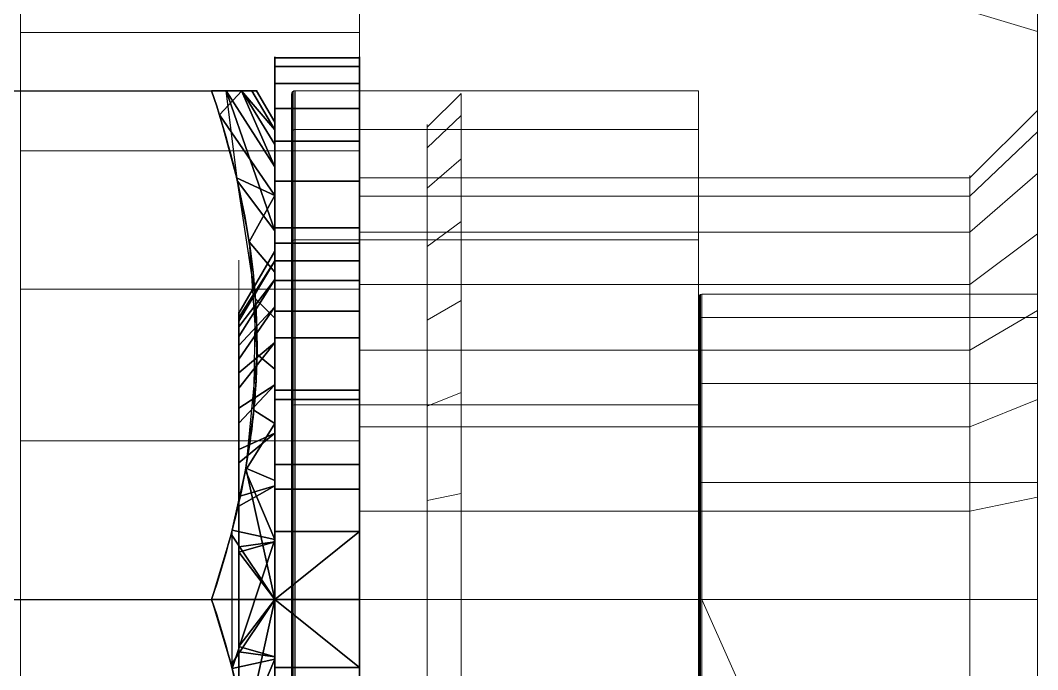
# Model space of a CAD drawing. Header units: millimetres. Extents: x -228 to 252, y -232 to 100.
# Drawn here: x -130 to -100, y -2.07 to 17.07 of the extents above; entities that cross this region are included whole.
import ezdxf
from ezdxf.lldxf.tags import DXFTag

# ---------------------------------------------------------------- set-up
doc = ezdxf.new("R2010")
doc.units = ezdxf.units.MM
doc.layers.add('1', color=7, linetype='Continuous', true_color=0xffffff)
tags = doc.linetypes.add('DASHED', pattern=[25.72, 12.86, -12.86]).pattern_tags.tags
tags[6:7] = [DXFTag(74, 4), DXFTag(75, 0), DXFTag(340, '0'), DXFTag(46, 0.0), DXFTag(50, 0.0), DXFTag(44, 0.0), DXFTag(45, 0.0)]
tags[4:5] = [DXFTag(74, 4), DXFTag(75, 0), DXFTag(340, '0'), DXFTag(46, 0.0), DXFTag(50, 0.0), DXFTag(44, 0.0), DXFTag(45, 0.0)]

# ---------------------------------------------------------------- blocks, each defined once
blk = doc.blocks.new('UG_SURFACE_006')
at = {"layer": '1', "color": 252, "linetype": 'Continuous', "lineweight": 18}
for points in [[(75.750001, 29.999999, 34.75), (24.250001, 29.999999, 34.75), (50.000001, 29.999999, 42.5), (59.151575, 29.999999, 44.445228)], [(24.250001, 29.999999, 34.75), (40.848427, 29.999999, 44.445228), (50.000001, 29.999999, 42.5)], [(24.250001, 29.999999, 107.450001), (75.750001, 29.999999, 107.450001), (54.678012, 29.999999, 87.00832), (45.321986, 29.999999, 87.00832)], [(40.848427, 29.999999, 184.445232), (50.000001, 29.999999, 182.500005), (24.250001, 29.999999, 162.550002)], [(24.250001, 29.999999, 235.249996), (75.750001, 29.999999, 235.249996), (54.678012, 29.999999, 227.008328), (45.321986, 29.999999, 227.008328)], [(50.000001, 29.999999, 182.500005), (59.151575, 29.999999, 184.445232), (75.750001, 29.999999, 162.550002), (24.250001, 29.999999, 162.550002)], [(24.250001, 29.999999, 162.550002), (69.352098, 29.999999, 140.085399), (67.771971, 29.999999, 137.348533)], [(24.250001, 29.999999, 107.450001), (68.418205, 29.999999, 131.200001), (70.532829, 29.999999, 128.851473)], [(67.771971, 29.999999, 137.348533), (67.441635, 29.999999, 134.20558), (24.250001, 29.999999, 107.450001), (24.250001, 29.999999, 162.550002)], [(70.532829, 29.999999, 128.851473), (73.419869, 29.999999, 127.566084), (75.750001, 29.999999, 107.450001), (24.250001, 29.999999, 107.450001)], [(24.250001, 29.999999, 162.550002), (75.750001, 29.999999, 162.550002), (71.908802, 29.999999, 141.942948), (69.352098, 29.999999, 140.085399)], [(67.441635, 29.999999, 134.20558), (68.418205, 29.999999, 131.200001), (24.250001, 29.999999, 107.450001)], [(75.750001, 29.999999, 270.000011), (75.750001, 29.999999, 235.249996), (24.250001, 29.999999, 235.249996), (24.250001, 29.999999, 270.000011)], [(75.750001, 29.999999, 34.75), (75.750001, 29.999999, 6.5), (24.250001, 29.999999, 6.5), (24.250001, 29.999999, 34.75)], [(75.750001, 29.999999, 6.5), (75.750001, 29.999999), (24.250001, 29.999999), (24.250001, 29.999999, 6.5)], [(75.750001, 29.999999, 270.000011), (24.250001, 29.999999, 270.000011), (27.75, 0, 270.000011), (66.749997, 0, 270.000011)], [(24.250001, 29.999999), (75.750001, 29.999999), (66.749997, 0), (27.75, 0)], [(50.000001, 20, 42.5), (50.000001, 29.999999, 42.5), (40.848427, 29.999999, 44.445228), (40.848427, 20, 44.445228)], [(50.000001, 20, 182.500005), (50.000001, 29.999999, 182.500005), (40.848427, 29.999999, 184.445232), (40.848427, 20, 184.445232)], [(45.321986, 20, 87.00832), (45.321986, 29.999999, 87.00832), (54.678012, 29.999999, 87.00832), (54.678012, 20, 87.00832)], [(45.321986, 20, 227.008328), (45.321986, 29.999999, 227.008328), (54.678012, 29.999999, 227.008328), (54.678012, 20, 227.008328)], [(59.151575, 20, 44.445228), (59.151575, 29.999999, 44.445228), (50.000001, 29.999999, 42.5), (50.000001, 20, 42.5)], [(59.151575, 20, 184.445232), (59.151575, 29.999999, 184.445232), (50.000001, 29.999999, 182.500005), (50.000001, 20, 182.500005)], [(63.225165, 29.999999, 223.202884), (54.678012, 29.999999, 227.008328), (75.750001, 29.999999, 235.249996)], [(63.225165, 29.999999, 83.202884), (54.678012, 29.999999, 87.00832), (75.750001, 29.999999, 107.450001)], [(54.678012, 20, 87.00832), (54.678012, 29.999999, 87.00832), (63.225165, 29.999999, 83.202884), (63.225165, 20, 83.202884)], [(54.678012, 20, 227.008328), (54.678012, 29.999999, 227.008328), (63.225165, 29.999999, 223.202884), (63.225165, 20, 223.202884)], [(75.750001, 29.999999, 34.75), (59.151575, 29.999999, 44.445228), (66.720761, 29.999999, 49.944561)], [(75.750001, 29.999999, 162.550002), (59.151575, 29.999999, 184.445232), (66.720761, 29.999999, 189.944565)], [(66.720761, 20, 49.944561), (66.720761, 29.999999, 49.944561), (59.151575, 29.999999, 44.445228), (59.151575, 20, 44.445228)], [(66.720761, 20, 189.944565), (66.720761, 29.999999, 189.944565), (59.151575, 29.999999, 184.445232), (59.151575, 20, 184.445232)], [(75.750001, 29.999999, 107.450001), (69.485575, 29.999999, 76.250002), (63.225165, 29.999999, 83.202884)], [(69.485575, 29.999999, 216.250002), (63.225165, 29.999999, 223.202884), (75.750001, 29.999999, 235.249996)], [(63.225165, 20, 83.202884), (63.225165, 29.999999, 83.202884), (69.485575, 29.999999, 76.250002), (69.485575, 20, 76.250002)], [(63.225165, 20, 223.202884), (63.225165, 29.999999, 223.202884), (69.485575, 29.999999, 216.250002), (69.485575, 20, 216.250002)], [(66.720761, 29.999999, 49.944561), (71.398772, 29.999999, 58.047116), (75.750001, 29.999999, 34.75)], [(66.720761, 29.999999, 189.944565), (71.398772, 29.999999, 198.047116), (75.750001, 29.999999, 162.550002)], [(71.398772, 20, 58.047116), (71.398772, 29.999999, 58.047116), (66.720761, 29.999999, 49.944561), (66.720761, 20, 49.944561)], [(71.398772, 20, 198.047116), (71.398772, 29.999999, 198.047116), (66.720761, 29.999999, 189.944565), (66.720761, 20, 189.944565)], [(75.750001, 29.999999, 270.000011), (66.749997, 0, 270.000011), (74.500002, 0, 270.000011)], [(75.750001, 29.999999), (74.500002, 0), (66.749997, 0)], [(50.000001, 21.992387, 149.93827), (0, 21.992387, 149.93827), (0, 22, 149.900004), (50.000001, 22, 149.900004)], [(50.000001, 22, 149.900004), (0, 22, 149.900004), (0, 22, 120.099999), (50.000001, 22, 120.099999)], [(50.000001, 22, 120.099999), (0, 22, 120.099999), (0, 21.992387, 120.061733), (50.000001, 21.992387, 120.061733)], [(50.000001, 21.97071, 149.97071), (0, 21.97071, 149.97071), (0, 21.992387, 149.93827), (50.000001, 21.992387, 149.93827)], [(50.000001, 21.992387, 120.061733), (0, 21.992387, 120.061733), (0, 21.97071, 120.029293), (50.000001, 21.97071, 120.029293)], [(50.000001, 21.938268, 149.992391), (0, 21.938268, 149.992391), (0, 21.97071, 149.97071), (50.000001, 21.97071, 149.97071)], [(50.000001, 21.97071, 120.029293), (0, 21.97071, 120.029293), (0, 21.938268, 120.007612), (50.000001, 21.938268, 120.007612)], [(50.000001, 21.9, 150.000006), (0, 21.9, 150.000006), (0, 21.938268, 149.992391), (50.000001, 21.938268, 149.992391)], [(50.000001, 21.938268, 120.007612), (0, 21.938268, 120.007612), (0, 21.9, 119.999997), (50.000001, 21.9, 119.999997)], [(0, 21.9, 150.000006), (50.000001, 21.9, 150.000006), (50.000001, 10, 150.000006), (0, 10, 150.000006)], [(0, 10, 119.999997), (50.000001, 10, 119.999997), (50.000001, 21.9, 119.999997), (0, 21.9, 119.999997)], [(55.701982, 22, 148.765802), (50.000001, 22, 120.099999), (55.701982, 22, 121.234193)], [(55.701982, 22, 148.765802), (50.000001, 22, 149.900004), (50.000001, 22, 120.099999)], [(50.000001, 22, 149.900004), (55.701982, 22, 148.765802), (55.716626, 21.992387, 148.801163), (50.000001, 21.992387, 149.93827)], [(55.701982, 22, 121.234193), (50.000001, 22, 120.099999), (50.000001, 21.992387, 120.061733), (55.716626, 21.992387, 121.19884)], [(50.000001, 21.992387, 149.93827), (55.716626, 21.992387, 148.801163), (55.729043, 21.97071, 148.831129), (50.000001, 21.97071, 149.97071)], [(55.716626, 21.992387, 121.19884), (50.000001, 21.992387, 120.061733), (50.000001, 21.97071, 120.029293), (55.729043, 21.97071, 121.168867)], [(50.000001, 21.97071, 149.97071), (55.729043, 21.97071, 148.831129), (55.737339, 21.938268, 148.851156), (50.000001, 21.938268, 149.992391)], [(55.729043, 21.97071, 121.168867), (50.000001, 21.97071, 120.029293), (50.000001, 21.938268, 120.007612), (55.737339, 21.938268, 121.14884)], [(50.000001, 21.938268, 149.992391), (55.737339, 21.938268, 148.851156), (55.740252, 21.9, 148.85819), (50.000001, 21.9, 150.000006)], [(55.737339, 21.938268, 121.14884), (50.000001, 21.938268, 120.007612), (50.000001, 21.9, 119.999997), (55.740252, 21.9, 121.141806)], [(55.740252, 10, 121.141806), (55.740252, 21.9, 121.141806), (50.000001, 21.9, 119.999997), (50.000001, 10, 119.999997)], [(50.000001, 10, 150.000006), (50.000001, 21.9, 150.000006), (55.740252, 21.9, 148.85819), (55.740252, 10, 148.85819)], [(55.701982, 22, 148.765802), (63.765801, 22, 129.298016), (64.900003, 22, 135.000005), (63.765801, 22, 140.701979)], [(55.701982, 22, 121.234193), (60.535893, 22, 124.46411), (63.765801, 22, 129.298016), (55.701982, 22, 148.765802)], [(63.765801, 22, 140.701979), (60.535893, 22, 145.535886), (55.701982, 22, 148.765802)], [(55.701982, 22, 148.765802), (60.535893, 22, 145.535886), (60.56295, 21.992387, 145.562947), (55.716626, 21.992387, 148.801163)], [(60.535893, 22, 124.46411), (55.701982, 22, 121.234193), (55.716626, 21.992387, 121.19884), (60.56295, 21.992387, 124.437049)], [(55.716626, 21.992387, 148.801163), (60.56295, 21.992387, 145.562947), (60.58589, 21.97071, 145.585895), (55.729043, 21.97071, 148.831129)], [(60.56295, 21.992387, 124.437049), (55.716626, 21.992387, 121.19884), (55.729043, 21.97071, 121.168867), (60.58589, 21.97071, 124.414109)], [(55.729043, 21.97071, 148.831129), (60.58589, 21.97071, 145.585895), (60.60122, 21.938268, 145.601213), (55.737339, 21.938268, 148.851156)], [(60.58589, 21.97071, 124.414109), (55.729043, 21.97071, 121.168867), (55.737339, 21.938268, 121.14884), (60.60122, 21.938268, 124.398783)], [(55.737339, 21.938268, 148.851156), (60.60122, 21.938268, 145.601213), (60.606603, 21.9, 145.606607), (55.740252, 21.9, 148.85819)], [(60.60122, 21.938268, 124.398783), (55.737339, 21.938268, 121.14884), (55.740252, 21.9, 121.141806), (60.606603, 21.9, 124.393396)], [(60.606603, 10, 124.393396), (60.606603, 21.9, 124.393396), (55.740252, 21.9, 121.141806), (55.740252, 10, 121.141806)], [(55.740252, 10, 148.85819), (55.740252, 21.9, 148.85819), (60.606603, 21.9, 145.606607), (60.606603, 10, 145.606607)], [(60.535893, 22, 145.535886), (63.765801, 22, 140.701979), (63.801162, 21.992387, 140.716627), (60.56295, 21.992387, 145.562947)], [(63.765801, 22, 129.298016), (60.535893, 22, 124.46411), (60.56295, 21.992387, 124.437049), (63.801162, 21.992387, 129.283369)], [(60.56295, 21.992387, 145.562947), (63.801162, 21.992387, 140.716627), (63.831136, 21.97071, 140.72904), (60.58589, 21.97071, 145.585895)], [(63.801162, 21.992387, 129.283369), (60.56295, 21.992387, 124.437049), (60.58589, 21.97071, 124.414109), (63.831136, 21.97071, 129.270956)], [(60.58589, 21.97071, 145.585895), (63.831136, 21.97071, 140.72904), (63.851163, 21.938268, 140.73734), (60.60122, 21.938268, 145.601213)], [(63.831136, 21.97071, 129.270956), (60.58589, 21.97071, 124.414109), (60.60122, 21.938268, 124.398783), (63.851163, 21.938268, 129.262656)], [(60.60122, 21.938268, 145.601213), (63.851163, 21.938268, 140.73734), (63.858196, 21.9, 140.740246), (60.606603, 21.9, 145.606607)], [(63.851163, 21.938268, 129.262656), (60.60122, 21.938268, 124.398783), (60.606603, 21.9, 124.393396), (63.858196, 21.9, 129.25975)], [(63.858196, 10, 129.25975), (63.858196, 21.9, 129.25975), (60.606603, 21.9, 124.393396), (60.606603, 10, 124.393396)], [(60.606603, 10, 145.606607), (60.606603, 21.9, 145.606607), (63.858196, 21.9, 140.740246), (63.858196, 10, 140.740246)], [(63.765801, 22, 140.701979), (64.900003, 22, 135.000005), (64.93827, 21.992387, 135.000005), (63.801162, 21.992387, 140.716627)], [(64.900003, 22, 135.000005), (63.765801, 22, 129.298016), (63.801162, 21.992387, 129.283369), (64.93827, 21.992387, 135.000005)], [(63.801162, 21.992387, 140.716627), (64.93827, 21.992387, 135.000005), (64.970709, 21.97071, 135.000005), (63.831136, 21.97071, 140.72904)], [(64.93827, 21.992387, 135.000005), (63.801162, 21.992387, 129.283369), (63.831136, 21.97071, 129.270956), (64.970709, 21.97071, 135.000005)], [(63.831136, 21.97071, 140.72904), (64.970709, 21.97071, 135.000005), (64.992391, 21.938268, 135.000005), (63.851163, 21.938268, 140.73734)], [(64.970709, 21.97071, 135.000005), (63.831136, 21.97071, 129.270956), (63.851163, 21.938268, 129.262656), (64.992391, 21.938268, 135.000005)], [(63.851163, 21.938268, 140.73734), (64.992391, 21.938268, 135.000005), (64.999998, 21.9, 135.000005), (63.858196, 21.9, 140.740246)], [(64.992391, 21.938268, 135.000005), (63.851163, 21.938268, 129.262656), (63.858196, 21.9, 129.25975), (64.999998, 21.9, 135.000005)], [(64.999998, 10, 135.000005), (64.999998, 21.9, 135.000005), (63.858196, 21.9, 129.25975), (63.858196, 10, 129.25975)], [(63.858196, 10, 140.740246), (63.858196, 21.9, 140.740246), (64.999998, 21.9, 135.000005), (64.999998, 10, 135.000005)], [(50.000001, 20, 42.5), (40.848427, 20, 44.445228), (44.915792, 20, 53.580683), (50.000001, 20, 52.499998)], [(44.915792, 20, 193.580687), (50.000001, 20, 192.499995), (50.000001, 20, 182.500005), (40.848427, 20, 184.445232)], [(50.000001, 2, 52.499998), (50.000001, 20, 52.499998), (44.915792, 20, 53.580683), (44.915792, 2, 53.580683)], [(50.000001, 2, 192.499995), (50.000001, 20, 192.499995), (44.915792, 20, 193.580687), (44.915792, 2, 193.580687)], [(45.321986, 20, 87.00832), (54.678012, 20, 87.00832), (52.598897, 20, 77.226847), (47.401104, 20, 77.226847)], [(45.321986, 20, 227.008328), (54.678012, 20, 227.008328), (52.598897, 20, 217.226848), (47.401104, 20, 217.226848)], [(47.401104, 2, 77.226847), (47.401104, 20, 77.226847), (52.598897, 20, 77.226847), (52.598897, 2, 77.226847)], [(47.401104, 2, 217.226848), (47.401104, 20, 217.226848), (52.598897, 20, 217.226848), (52.598897, 2, 217.226848)], [(50.000001, 20, 52.499998), (55.08421, 20, 53.580683), (59.151575, 20, 44.445228), (50.000001, 20, 42.5)], [(55.08421, 2, 53.580683), (55.08421, 20, 53.580683), (50.000001, 20, 52.499998), (50.000001, 2, 52.499998)], [(59.151575, 20, 184.445232), (50.000001, 20, 182.500005), (50.000001, 20, 192.499995), (55.08421, 20, 193.580687)], [(55.08421, 2, 193.580687), (55.08421, 20, 193.580687), (50.000001, 20, 192.499995), (50.000001, 2, 192.499995)], [(57.347316, 20, 75.112715), (52.598897, 20, 77.226847), (54.678012, 20, 87.00832), (63.225165, 20, 83.202884)], [(52.598897, 2, 77.226847), (52.598897, 20, 77.226847), (57.347316, 20, 75.112715), (57.347316, 2, 75.112715)], [(57.347316, 20, 215.112716), (52.598897, 20, 217.226848), (54.678012, 20, 227.008328), (63.225165, 20, 223.202884)], [(52.598897, 2, 217.226848), (52.598897, 20, 217.226848), (57.347316, 20, 215.112716), (57.347316, 2, 215.112716)], [(66.720761, 20, 49.944561), (59.151575, 20, 44.445228), (55.08421, 20, 53.580683), (59.28931, 20, 56.635868)], [(59.28931, 2, 56.635868), (59.28931, 20, 56.635868), (55.08421, 20, 53.580683), (55.08421, 2, 53.580683)], [(66.720761, 20, 189.944565), (59.151575, 20, 184.445232), (55.08421, 20, 193.580687), (59.28931, 20, 196.635872)], [(59.28931, 2, 196.635872), (59.28931, 20, 196.635872), (55.08421, 20, 193.580687), (55.08421, 2, 193.580687)], [(63.225165, 20, 83.202884), (69.485575, 20, 76.250002), (60.825318, 20, 71.249999), (57.347316, 20, 75.112715)], [(57.347316, 2, 75.112715), (57.347316, 20, 75.112715), (60.825318, 20, 71.249999), (60.825318, 2, 71.249999)], [(63.225165, 20, 223.202884), (69.485575, 20, 216.250002), (60.825318, 20, 211.250007), (57.347316, 20, 215.112716)], [(57.347316, 2, 215.112716), (57.347316, 20, 215.112716), (60.825318, 20, 211.250007), (60.825318, 2, 211.250007)], [(59.28931, 20, 56.635868), (61.888207, 20, 61.137289), (71.398772, 20, 58.047116), (66.720761, 20, 49.944561)], [(61.888207, 2, 61.137289), (61.888207, 20, 61.137289), (59.28931, 20, 56.635868), (59.28931, 2, 56.635868)], [(71.398772, 20, 198.047116), (66.720761, 20, 189.944565), (59.28931, 20, 196.635872), (61.888207, 20, 201.137289)], [(61.888207, 2, 201.137289), (61.888207, 20, 201.137289), (59.28931, 20, 196.635872), (59.28931, 2, 196.635872)], [(62.431525, 20, 66.306606), (60.825318, 20, 71.249999), (69.485575, 20, 76.250002), (72.376743, 20, 67.351893)], [(60.825318, 2, 71.249999), (60.825318, 20, 71.249999), (62.431525, 20, 66.306606), (62.431525, 2, 66.306606)], [(62.431525, 20, 206.306607), (60.825318, 20, 211.250007), (69.485575, 20, 216.250002), (72.376743, 20, 207.351893)], [(60.825318, 2, 211.250007), (60.825318, 20, 211.250007), (62.431525, 20, 206.306607), (62.431525, 2, 206.306607)], [(72.376743, 20, 67.351893), (71.398772, 20, 58.047116), (61.888207, 20, 61.137289), (62.431525, 20, 66.306606)], [(62.431525, 2, 66.306606), (62.431525, 20, 66.306606), (61.888207, 20, 61.137289), (61.888207, 2, 61.137289)], [(72.376743, 20, 207.351893), (71.398772, 20, 198.047116), (61.888207, 20, 201.137289), (62.431525, 20, 206.306607)], [(62.431525, 2, 206.306607), (62.431525, 20, 206.306607), (61.888207, 20, 201.137289), (61.888207, 2, 201.137289)], [(50.000001, 9.992388, 143.938273), (0, 9.992388, 143.938273), (0, 10, 143.900007), (50.000001, 10, 143.900007)], [(50.000001, 10, 126.100004), (0, 10, 126.100004), (0, 9.992388, 126.061738), (50.000001, 9.992388, 126.061738)], [(50.000001, 10, 119.999997), (0, 10, 119.999997), (0, 10, 126.100004), (50.000001, 10, 126.100004)], [(50.000001, 10, 143.900007), (0, 10, 143.900007), (0, 10, 150.000006), (50.000001, 10, 150.000006)], [(50.000001, 9.970711, 143.970713), (0, 9.970711, 143.970713), (0, 9.992388, 143.938273), (50.000001, 9.992388, 143.938273)], [(50.000001, 9.992388, 126.061738), (0, 9.992388, 126.061738), (0, 9.970711, 126.029283), (50.000001, 9.970711, 126.029283)], [(50.000001, 9.938268, 143.992394), (0, 9.938268, 143.992394), (0, 9.970711, 143.970713), (50.000001, 9.970711, 143.970713)], [(50.000001, 9.970711, 126.029283), (0, 9.970711, 126.029283), (0, 9.938268, 126.007617), (50.000001, 9.938268, 126.007617)], [(50.000001, 9.9, 143.999994), (0, 9.9, 143.999994), (0, 9.938268, 143.992394), (50.000001, 9.938268, 143.992394)], [(50.000001, 9.938268, 126.007617), (0, 9.938268, 126.007617), (0, 9.9, 126.000002), (50.000001, 9.9, 126.000002)], [(0, 9.9, 143.999994), (50.000001, 9.9, 143.999994), (27.75, 0, 143.999994), (4, 0, 143.999994)], [(50.000001, 9.9, 126.000002), (0, 9.9, 126.000002), (4, 0, 126.000002), (27.75, 0, 126.000002)], [(50.000001, 9.9, 143.999994), (50.000001, 0, 143.999994), (27.75, 0, 143.999994)], [(27.75, 0, 126.000002), (50.000001, 0, 126.000002), (50.000001, 9.9, 126.000002)], [(50.000001, 10, 143.900007), (53.405881, 10, 143.222526), (53.420529, 9.992388, 143.257886), (50.000001, 9.992388, 143.938273)], [(53.405881, 10, 126.77747), (50.000001, 10, 126.100004), (50.000001, 9.992388, 126.061738), (53.420529, 9.992388, 126.74211)], [(50.000001, 10, 150.000006), (55.740252, 10, 148.85819), (53.405881, 10, 143.222526), (50.000001, 10, 143.900007)], [(50.000001, 10, 126.100004), (53.405881, 10, 126.77747), (55.740252, 10, 121.141806), (50.000001, 10, 119.999997)], [(50.000001, 9.992388, 143.938273), (53.420529, 9.992388, 143.257886), (53.432941, 9.970711, 143.287852), (50.000001, 9.970711, 143.970713)], [(53.420529, 9.992388, 126.74211), (50.000001, 9.992388, 126.061738), (50.000001, 9.970711, 126.029283), (53.432941, 9.970711, 126.712143)], [(50.000001, 9.970711, 143.970713), (53.432941, 9.970711, 143.287852), (53.441238, 9.938268, 143.30788), (50.000001, 9.938268, 143.992394)], [(53.432941, 9.970711, 126.712143), (50.000001, 9.970711, 126.029283), (50.000001, 9.938268, 126.007617), (53.441238, 9.938268, 126.692116)], [(50.000001, 9.938268, 143.992394), (53.441238, 9.938268, 143.30788), (53.444151, 9.9, 143.314913), (50.000001, 9.9, 143.999994)], [(53.441238, 9.938268, 126.692116), (50.000001, 9.938268, 126.007617), (50.000001, 9.9, 126.000002), (53.444151, 9.9, 126.685083)], [(53.444151, 0, 126.685083), (53.444151, 9.9, 126.685083), (50.000001, 9.9, 126.000002), (50.000001, 0, 126.000002)], [(50.000001, 0, 143.999994), (50.000001, 9.9, 143.999994), (53.444151, 9.9, 143.314913), (53.444151, 0, 143.314913)], [(53.405881, 10, 143.222526), (56.293249, 10, 141.293257), (56.32031, 9.992388, 141.320303), (53.420529, 9.992388, 143.257886)], [(56.293249, 10, 128.706753), (53.405881, 10, 126.77747), (53.420529, 9.992388, 126.74211), (56.32031, 9.992388, 128.679693)], [(55.740252, 10, 148.85819), (60.606603, 10, 145.606607), (56.293249, 10, 141.293257), (53.405881, 10, 143.222526)], [(53.405881, 10, 126.77747), (56.293249, 10, 128.706753), (60.606603, 10, 124.393396), (55.740252, 10, 121.141806)], [(53.420529, 9.992388, 143.257886), (56.32031, 9.992388, 141.320303), (56.34325, 9.970711, 141.343251), (53.432941, 9.970711, 143.287852)], [(56.32031, 9.992388, 128.679693), (53.420529, 9.992388, 126.74211), (53.432941, 9.970711, 126.712143), (56.34325, 9.970711, 128.656745)], [(53.432941, 9.970711, 143.287852), (56.34325, 9.970711, 141.343251), (56.35858, 9.938268, 141.358584), (53.441238, 9.938268, 143.30788)], [(56.34325, 9.970711, 128.656745), (53.432941, 9.970711, 126.712143), (53.441238, 9.938268, 126.692116), (56.35858, 9.938268, 128.641427)], [(53.441238, 9.938268, 143.30788), (56.35858, 9.938268, 141.358584), (56.363963, 9.9, 141.363963), (53.444151, 9.9, 143.314913)], [(56.35858, 9.938268, 128.641427), (53.441238, 9.938268, 126.692116), (53.444151, 9.9, 126.685083), (56.363963, 9.9, 128.636032)], [(56.363963, 0, 128.636032), (56.363963, 9.9, 128.636032), (53.444151, 9.9, 126.685083), (53.444151, 0, 126.685083)], [(53.444151, 0, 143.314913), (53.444151, 9.9, 143.314913), (56.363963, 9.9, 141.363963), (56.363963, 0, 141.363963)], [(56.293249, 10, 141.293257), (58.222529, 10, 138.405889), (58.257882, 9.992388, 138.420522), (56.32031, 9.992388, 141.320303)], [(58.222529, 10, 131.594121), (56.293249, 10, 128.706753), (56.32031, 9.992388, 128.679693), (58.257882, 9.992388, 131.579474)], [(63.858196, 10, 129.25975), (60.606603, 10, 124.393396), (56.293249, 10, 128.706753), (58.222529, 10, 131.594121)], [(58.222529, 10, 138.405889), (56.293249, 10, 141.293257), (60.606603, 10, 145.606607), (63.858196, 10, 140.740246)], [(56.32031, 9.992388, 141.320303), (58.257882, 9.992388, 138.420522), (58.287855, 9.970711, 138.43295), (56.34325, 9.970711, 141.343251)], [(58.257882, 9.992388, 131.579474), (56.32031, 9.992388, 128.679693), (56.34325, 9.970711, 128.656745), (58.287855, 9.970711, 131.567061)], [(56.34325, 9.970711, 141.343251), (58.287855, 9.970711, 138.43295), (58.307882, 9.938268, 138.441235), (56.35858, 9.938268, 141.358584)], [(58.287855, 9.970711, 131.567061), (56.34325, 9.970711, 128.656745), (56.35858, 9.938268, 128.641427), (58.307882, 9.938268, 131.558761)], [(56.35858, 9.938268, 141.358584), (58.307882, 9.938268, 138.441235), (58.314916, 9.9, 138.444155), (56.363963, 9.9, 141.363963)], [(58.307882, 9.938268, 131.558761), (56.35858, 9.938268, 128.641427), (56.363963, 9.9, 128.636032), (58.314916, 9.9, 131.555855)], [(58.314916, 0, 131.555855), (58.314916, 9.9, 131.555855), (56.363963, 9.9, 128.636032), (56.363963, 0, 128.636032)], [(56.363963, 0, 141.363963), (56.363963, 9.9, 141.363963), (58.314916, 9.9, 138.444155), (58.314916, 0, 138.444155)], [(58.222529, 10, 138.405889), (58.899999, 10, 135.000005), (58.938269, 9.992388, 135.000005), (58.257882, 9.992388, 138.420522)], [(58.899999, 10, 135.000005), (58.222529, 10, 131.594121), (58.257882, 9.992388, 131.579474), (58.938269, 9.992388, 135.000005)], [(63.858196, 10, 140.740246), (64.999998, 10, 135.000005), (58.899999, 10, 135.000005), (58.222529, 10, 138.405889)], [(58.222529, 10, 131.594121), (58.899999, 10, 135.000005), (64.999998, 10, 135.000005), (63.858196, 10, 129.25975)], [(58.257882, 9.992388, 138.420522), (58.938269, 9.992388, 135.000005), (58.970712, 9.970711, 135.000005), (58.287855, 9.970711, 138.43295)], [(58.938269, 9.992388, 135.000005), (58.257882, 9.992388, 131.579474), (58.287855, 9.970711, 131.567061), (58.970712, 9.970711, 135.000005)], [(58.287855, 9.970711, 138.43295), (58.970712, 9.970711, 135.000005), (58.99239, 9.938268, 135.000005), (58.307882, 9.938268, 138.441235)], [(58.970712, 9.970711, 135.000005), (58.287855, 9.970711, 131.567061), (58.307882, 9.938268, 131.558761), (58.99239, 9.938268, 135.000005)], [(58.307882, 9.938268, 138.441235), (58.99239, 9.938268, 135.000005), (59, 9.9, 135.000005), (58.314916, 9.9, 138.444155)], [(58.99239, 9.938268, 135.000005), (58.307882, 9.938268, 131.558761), (58.314916, 9.9, 131.555855), (59, 9.9, 135.000005)], [(59, 0, 135.000005), (59, 9.9, 135.000005), (58.314916, 9.9, 131.555855), (58.314916, 0, 131.555855)], [(58.314916, 0, 138.444155), (58.314916, 9.9, 138.444155), (59, 9.9, 135.000005), (59, 0, 135.000005)], [(50.000001, 2, 52.499998), (44.915792, 2, 53.580683), (44.102319, 0, 51.753592), (50.000001, 0, 50.500002)], [(50.000001, 2, 192.499995), (44.915792, 2, 193.580687), (44.102319, 0, 191.753596), (50.000001, 0, 190.500006)], [(47.401104, 2, 77.226847), (52.598897, 2, 77.226847), (53.014718, 0, 79.183139), (46.98528, 0, 79.183139)], [(47.401104, 2, 217.226848), (52.598897, 2, 217.226848), (53.014718, 0, 219.183147), (46.98528, 0, 219.183147)], [(55.08421, 2, 53.580683), (50.000001, 2, 52.499998), (50.000001, 0, 50.500002), (55.897683, 0, 51.753592)], [(55.08421, 2, 193.580687), (50.000001, 2, 192.499995), (50.000001, 0, 190.500006), (55.897683, 0, 191.753596)], [(52.598897, 2, 77.226847), (57.347316, 2, 75.112715), (58.522888, 0, 76.730743), (53.014718, 0, 79.183139)], [(52.598897, 2, 217.226848), (57.347316, 2, 215.112716), (58.522888, 0, 216.730744), (53.014718, 0, 219.183147)], [(59.28931, 2, 56.635868), (55.08421, 2, 53.580683), (55.897683, 0, 51.753592), (60.7756, 0, 55.297606)], [(59.28931, 2, 196.635872), (55.08421, 2, 193.580687), (55.897683, 0, 191.753596), (60.7756, 0, 195.297599)], [(57.347316, 2, 75.112715), (60.825318, 2, 71.249999), (62.557369, 0, 72.250001), (58.522888, 0, 76.730743)], [(57.347316, 2, 215.112716), (60.825318, 2, 211.250007), (62.557369, 0, 212.249994), (58.522888, 0, 216.730744)], [(61.888207, 2, 61.137289), (59.28931, 2, 56.635868), (60.7756, 0, 55.297606), (63.790321, 0, 60.519252)], [(61.888207, 2, 201.137289), (59.28931, 2, 196.635872), (60.7756, 0, 195.297599), (63.790321, 0, 200.519249)], [(60.825318, 2, 71.249999), (62.431525, 2, 66.306606), (64.420566, 0, 66.515662), (62.557369, 0, 72.250001)], [(60.825318, 2, 211.250007), (62.431525, 2, 206.306607), (64.420566, 0, 206.51567), (62.557369, 0, 212.249994)], [(62.431525, 2, 66.306606), (61.888207, 2, 61.137289), (63.790321, 0, 60.519252), (64.420566, 0, 66.515662)], [(62.431525, 2, 206.306607), (61.888207, 2, 201.137289), (63.790321, 0, 200.519249), (64.420566, 0, 206.51567)], [(66.749997, 0, 231.749997), (27.75, 0, 231.749997), (46.98528, 0, 219.183147), (53.014718, 0, 219.183147)], [(27.75, 0, 165.749997), (66.749997, 0, 165.749997), (50.000001, 0, 190.500006), (44.102319, 0, 191.753596)], [(27.75, 0, 38.249999), (66.749997, 0, 38.249999), (50.000001, 0, 50.500002), (44.102319, 0, 51.753592)], [(66.749997, 0, 104.249999), (27.75, 0, 104.249999), (46.98528, 0, 79.183139), (53.014718, 0, 79.183139)], [(66.749997, 0, 165.749997), (27.75, 0, 165.749997), (27.75, 0, 143.999994), (50.000001, 0, 143.999994)], [(50.000001, 0, 126.000002), (27.75, 0, 126.000002), (27.75, 0, 104.249999), (66.749997, 0, 104.249999)], [(66.749997, 0), (66.749997, 0, 38.249999), (27.75, 0, 38.249999), (27.75, 0)], [(66.749997, 0, 231.749997), (66.749997, 0, 263.000011), (27.75, 0, 263.000011), (27.75, 0, 231.749997)], [(66.749997, 0, 263.000011), (66.749997, 0, 270.000011), (27.75, 0, 270.000011), (27.75, 0, 263.000011)], [(50.000001, 0, 143.999994), (53.444151, 0, 143.314913), (66.749997, 0, 165.749997)], [(66.749997, 0, 104.249999), (53.444151, 0, 126.685083), (50.000001, 0, 126.000002)], [(55.897683, 0, 51.753592), (50.000001, 0, 50.500002), (66.749997, 0, 38.249999)], [(55.897683, 0, 191.753596), (50.000001, 0, 190.500006), (66.749997, 0, 165.749997)], [(53.014718, 0, 219.183147), (58.522888, 0, 216.730744), (66.749997, 0, 231.749997)], [(66.749997, 0, 104.249999), (53.014718, 0, 79.183139), (58.522888, 0, 76.730743)], [(53.444151, 0, 143.314913), (56.363963, 0, 141.363963), (66.749997, 0, 165.749997)], [(66.749997, 0, 104.249999), (56.363963, 0, 128.636032), (53.444151, 0, 126.685083)], [(60.7756, 0, 195.297599), (55.897683, 0, 191.753596), (66.749997, 0, 165.749997)], [(66.749997, 0, 38.249999), (60.7756, 0, 55.297606), (55.897683, 0, 51.753592)], [(56.363963, 0, 141.363963), (58.314916, 0, 138.444155), (66.749997, 0, 165.749997)], [(58.314916, 0, 131.555855), (56.363963, 0, 128.636032), (66.749997, 0, 104.249999)], [(66.749997, 0, 104.249999), (66.749997, 0, 165.749997), (58.314916, 0, 138.444155), (59, 0, 135.000005)], [(59, 0, 135.000005), (58.314916, 0, 131.555855), (66.749997, 0, 104.249999)], [(58.522888, 0, 216.730744), (62.557369, 0, 212.249994), (66.749997, 0, 231.749997)], [(58.522888, 0, 76.730743), (62.557369, 0, 72.250001), (66.749997, 0, 104.249999)], [(66.749997, 0, 165.749997), (63.790321, 0, 200.519249), (60.7756, 0, 195.297599)], [(63.790321, 0, 60.519252), (60.7756, 0, 55.297606), (66.749997, 0, 38.249999)], [(66.749997, 0, 231.749997), (62.557369, 0, 212.249994), (64.420566, 0, 206.51567)], [(66.749997, 0, 104.249999), (62.557369, 0, 72.250001), (64.420566, 0, 66.515662)], [(64.420566, 0, 206.51567), (63.790321, 0, 200.519249), (66.749997, 0, 165.749997)], [(64.420566, 0, 66.515662), (63.790321, 0, 60.519252), (66.749997, 0, 38.249999)], [(66.749997, 0, 165.749997), (66.749997, 0, 231.749997), (64.420566, 0, 206.51567)], [(66.749997, 0, 38.249999), (66.749997, 0, 104.249999), (64.420566, 0, 66.515662)], [(66.749997, 0, 165.749997), (66.749997, 0, 104.249999), (69.03287, 0, 134.37283)], [(66.749997, 0, 165.749997), (69.293663, 0, 136.854097), (70.541129, 0, 139.014781)], [(66.749997, 0, 104.249999), (69.803849, 0, 131.999999), (69.03287, 0, 134.37283)], [(69.03287, 0, 134.37283), (69.293663, 0, 136.854097), (66.749997, 0, 165.749997)], [(66.749997, 0, 104.249999), (71.473286, 0, 130.145893), (69.803849, 0, 131.999999)], [(70.541129, 0, 139.014781), (72.55958, 0, 140.481278), (66.749997, 0, 165.749997)], [(66.749997, 0, 104.249999), (74.500002, 0, 104.249999), (74.500002, 0, 129.131109), (73.75253, 0, 129.131109)], [(73.75253, 0, 129.131109), (71.473286, 0, 130.145893), (66.749997, 0, 104.249999)], [(72.55958, 0, 140.481278), (74.500002, 0, 140.893728), (74.500002, 0, 165.749997), (66.749997, 0, 165.749997)], [(74.500002, 0), (74.500002, 0, 38.249999), (66.749997, 0, 38.249999), (66.749997, 0)], [(74.500002, 0, 38.249999), (74.500002, 0, 104.249999), (66.749997, 0, 104.249999), (66.749997, 0, 38.249999)], [(74.500002, 0, 165.749997), (74.500002, 0, 231.749997), (66.749997, 0, 231.749997), (66.749997, 0, 165.749997)], [(74.500002, 0, 231.749997), (74.500002, 0, 263.000011), (66.749997, 0, 263.000011), (66.749997, 0, 231.749997)], [(74.500002, 0, 263.000011), (74.500002, 0, 270.000011), (66.749997, 0, 270.000011), (66.749997, 0, 263.000011)]]:
    blk.add_3dface(points, dxfattribs=at)
blk = doc.blocks.new('kolodka_MODEL')
at = {"layer": '1', "color": 252, "linetype": 'Continuous', "lineweight": 18}
for p, q in [((0, 22, 149.9), (50, 22, 149.9)), ((0, 22, 120.1), (50, 22, 120.1)), ((0, 21.9, 120), (50, 21.9, 120)), ((0, 21.9, 150), (50, 21.9, 150)), ((50, 21.9, 120), (50, 10, 120)), ((50, 21.9, 150), (50, 10, 150)), ((0, 10, 120), (50, 10, 120)), ((0, 10, 126.1), (50, 10, 126.1)), ((0, 10, 150), (50, 10, 150)), ((0, 10, 143.9), (50, 10, 143.9)), ((0, 9.9, 144), (50, 9.9, 144)), ((0, 9.9, 126), (50, 9.9, 126)), ((50, 9.9, 144), (50, 0, 144)), ((50, 9.9, 126), (50, 0, 126)), ((0, 0, 126), (50, 0, 126)), ((100, 0, 270), (0, 0, 270)), ((0, 0, 144), (50, 0, 144)), ((0, 0), (100, 0))]:
    blk.add_line(p, q, dxfattribs=at)
at = {"layer": '1', "color": 252, "linetype": 'Continuous', "lineweight": 18, "extrusion": (0, -1, 0)}
for centre, radius in [((50, 65, -20), 22.5), ((50, 205, -20), 22.5), ((50, 205, -2), 12.5), ((50, 65, -2), 12.5)]:
    blk.add_circle(centre, radius, dxfattribs=at)
at = {"layer": '1', "color": 252, "linetype": 'Continuous', "lineweight": 18, "extrusion": (0, 1, 0)}
for centre, radius in [((-50, 205, 20), 12.5), ((-50, 65, 20), 12.5), ((-50, 205), 14.5), ((-50, 65), 14.5)]:
    blk.add_circle(centre, radius, dxfattribs=at)
at = {"layer": '1', "color": 252, "linetype": 'Continuous', "lineweight": 18, "extrusion": (1, 0, 0)}
for centre, start, end in [((21.9, 149.9, 50), 0, 90), ((21.9, 120.1, 50), 270, 0), ((9.9, 143.9, 50), 0, 90), ((9.9, 126.1, 50), 270, 0)]:
    blk.add_arc(centre, 0.1, start, end, dxfattribs=at)
at = {"layer": '1', "color": 252, "linetype": 'Continuous', "lineweight": 18, "extrusion": (0, -1, 0)}
for centre, radius in [((50, 135, -22), 14.9), ((50, 135, -21.9), 15), ((50, 135, -10), 8.9), ((50, 135, -10), 15), ((50, 135, -9.9), 9), ((50, 135), 9)]:
    blk.add_arc(centre, radius, 270, 90, dxfattribs=at)
at = {"layer": '1', "color": 252, "linetype": 'Continuous', "lineweight": 18}
blk.add_blockref('UG_SURFACE_006', (0, 0), dxfattribs=at)
blk = doc.blocks.new('UG_SURFACE_007')
at = {"layer": '1', "color": 190, "linetype": 'Continuous', "lineweight": 25}
for points in [[(-2.998101, 15.716596), (1.004648, 15.968427), (0, 10.5), (-3.244678, 9.986093)], [(1.004648, 15.968427, 2.5), (1.004648, 15.968427), (-2.998101, 15.716596), (-2.998101, 15.716596, 2.5)], [(3.244678, 9.986093), (0, 10.5), (1.004648, 15.968427), (4.944272, 15.216905)], [(4.944272, 15.216905, 2.5), (4.944272, 15.216905), (1.004648, 15.968427), (1.004648, 15.968427, 2.5)], [(-2.998101, 15.716596, 2.5), (-2.998101, 15.716596), (-6.812469, 14.477232), (-6.812469, 14.477232, 2.5)], [(-6.812469, 14.477232), (-2.998101, 15.716596), (-3.244678, 9.986093)], [(4.944272, 15.216905), (8.573228, 13.509247), (6.171745, 8.494679), (3.244678, 9.986093)], [(8.573228, 13.509247, 2.5), (8.573228, 13.509247), (4.944272, 15.216905), (4.944272, 15.216905, 2.5)], [(-6.812469, 14.477232, 2.5), (-6.812469, 14.477232), (-10.198784, 12.328212), (-10.198784, 12.328212, 2.5)], [(-3.244678, 9.986093), (-6.171745, 8.494679), (-10.198784, 12.328212), (-6.812469, 14.477232)], [(8.573228, 13.509247), (11.663498, 10.952754), (8.494679, 6.171745), (6.171745, 8.494679)], [(11.663498, 10.952754, 2.5), (11.663498, 10.952754), (8.573228, 13.509247), (8.573228, 13.509247, 2.5)], [(-10.198784, 12.328212, 2.5), (-10.198784, 12.328212), (-12.944272, 9.404564), (-12.944272, 9.404564, 2.5)], [(-12.944272, 9.404564), (-10.198784, 12.328212), (-6.171745, 8.494679), (-8.494679, 6.171745)], [(8.494679, 6.171745), (11.663498, 10.952754), (14.020907, 7.708059)], [(14.020907, 7.708059, 2.5), (14.020907, 7.708059), (11.663498, 10.952754), (11.663498, 10.952754, 2.5)], [(-3.244678, 9.986093, 2.5), (-3.244678, 9.986093), (0, 10.5), (0, 10.5, 2.5)], [(0, 10.5, 2.5), (0, 10.5), (3.244678, 9.986093), (3.244678, 9.986093, 2.5)], [(-6.171745, 8.494679, 2.5), (-6.171745, 8.494679), (-3.244678, 9.986093), (-3.244678, 9.986093, 2.5)], [(3.244678, 9.986093, 2.5), (3.244678, 9.986093), (6.171745, 8.494679), (6.171745, 8.494679, 2.5)], [(-12.944272, 9.404564, 2.5), (-12.944272, 9.404564), (-14.876423, 5.889993), (-14.876423, 5.889993, 2.5)], [(-8.494679, 6.171745), (-9.986093, 3.244678), (-14.876423, 5.889993), (-12.944272, 9.404564)], [(-8.494679, 6.171745, 2.5), (-8.494679, 6.171745), (-6.171745, 8.494679), (-6.171745, 8.494679, 2.5)], [(6.171745, 8.494679, 2.5), (6.171745, 8.494679), (8.494679, 6.171745), (8.494679, 6.171745, 2.5)], [(14.020907, 7.708059), (15.497331, 3.979038), (9.986093, 3.244678), (8.494679, 6.171745)], [(15.497331, 3.979038, 2.5), (15.497331, 3.979038), (14.020907, 7.708059), (14.020907, 7.708059, 2.5)], [(-9.986093, 3.244678, 2.5), (-9.986093, 3.244678), (-8.494679, 6.171745), (-8.494679, 6.171745, 2.5)], [(8.494679, 6.171745, 2.5), (8.494679, 6.171745), (9.986093, 3.244678), (9.986093, 3.244678, 2.5)], [(-14.876423, 5.889993, 2.5), (-14.876423, 5.889993), (-15.873834, 2.005332), (-15.873834, 2.005332, 2.5)], [(-9.986093, 3.244678), (-10.5, 0), (-15.873834, 2.005332), (-14.876423, 5.889993)], [(15.497331, 3.979038), (16.000001, 0), (10.5, 0), (9.986093, 3.244678)], [(16.000001, 0, 2.5), (16.000001, 0), (15.497331, 3.979038), (15.497331, 3.979038, 2.5)], [(-10.5, 0, 2.5), (-10.5, 0), (-9.986093, 3.244678), (-9.986093, 3.244678, 2.5)], [(9.986093, 3.244678, 2.5), (9.986093, 3.244678), (10.5, 0), (10.5, 0, 2.5)], [(-15.873834, 2.005332), (-15.873834, -2.005332), (-16.000001, 0, 2.5)], [(-16.000001, 0, 2.5), (-15.873834, 2.005332, 2.5), (-15.873834, 2.005332)], [(-15.873834, -2.005332), (-15.873834, 2.005332), (-10.5, 0)], [(-15.873834, -2.005332), (-15.873834, -2.005332, 2.5), (-16.000001, 0, 2.5)], [(-10.5, 0), (-9.986093, -3.244678), (-14.876423, -5.889993), (-15.873834, -2.005332)], [(-9.986093, -3.244678, 2.5), (-9.986093, -3.244678), (-10.5, 0), (-10.5, 0, 2.5)], [(9.986093, -3.244678), (10.5, 0), (16.000001, 0), (15.497331, -3.979038)], [(10.5, 0, 2.5), (10.5, 0), (9.986093, -3.244678), (9.986093, -3.244678, 2.5)], [(15.497331, -3.979038, 2.5), (15.497331, -3.979038), (16.000001, 0), (16.000001, 0, 2.5)], [(-15.873834, -2.005332, 2.5), (-15.873834, -2.005332), (-14.876423, -5.889993), (-14.876423, -5.889993, 2.5)]]:
    blk.add_3dface(points, dxfattribs=at)
blk = doc.blocks.new('1143_2_5-20-32_BODY')
at = {"layer": '1', "color": 190, "linetype": 'Continuous', "lineweight": 25, "extrusion": (0, 0, -1)}
blk.add_circle((0, 0, -2.5), 16, dxfattribs=at)
at = {"layer": '1', "color": 190, "linetype": 'Continuous', "lineweight": 25}
for centre, radius in [((0, 0), 16), ((0, 0), 10.5), ((0, 0, 2.5), 10.5)]:
    blk.add_circle(centre, radius, dxfattribs=at)
blk.add_blockref('UG_SURFACE_007', (0, 0), dxfattribs=at)
blk = doc.blocks.new('UG_SURFACE_008')
at = {"layer": '1', "color": 110, "linetype": 'Continuous', "lineweight": 25}
for points in [[(-7.058464, 15, 1.430532), (-8.987678, 10.864236), (-10.201156, 12.33108, 1.099114)], [(-7.058464, 15, 1.430532), (-6.003488, 12.758061), (-8.987678, 10.864236)], [(-6.003488, 12.758061), (-7.058464, 15, 1.430532), (-4.966148, 15, 0.981909)], [(-2.642076, 13.85025), (-6.003488, 12.758061), (-4.966148, 15, 0.981909)], [(-4.966148, 15, 0.981909), (-2.861403, 15, 0.675778), (-2.642076, 13.85025)], [(0.94372, 15, 0.536738), (0.885346, 14.072177), (-2.642076, 13.85025), (-2.861403, 15, 0.675778)], [(4.873795, 15, 0.965291), (4.35714, 13.409897), (0.885346, 14.072177), (0.94372, 15, 0.536738)], [(9.069475, 14.291207, 1.631669), (7.555158, 11.905024), (4.35714, 13.409897), (4.873795, 15, 0.965291)], [(7.555158, 11.905024), (9.069475, 14.291207, 1.631669), (10.14525, 12.427911, 1.121814)], [(-6.003488, 12.758061), (-2.642076, 13.85025), (-2.528501, 9.984823), (-5.633566, 8.622815)], [(0.850567, 10.26482), (-2.528501, 9.984823), (-2.642076, 13.85025), (0.885346, 14.072177)], [(0.885346, 14.072177), (4.35714, 13.409897), (4.137463, 9.432465), (0.850567, 10.26482)], [(4.137463, 9.432465), (4.35714, 13.409897), (7.555158, 11.905024)], [(-5.633566, 8.622815), (-8.987678, 10.864236), (-6.003488, 12.758061)], [(-10.201156, 12.33108, 1.099114), (-8.987678, 10.864236), (-11.40714, 8.287772), (-12.202099, 8.865344, 0.567318)], [(7.555158, 11.905024), (10.14525, 12.427911, 1.121814), (11.231272, 10.546867, 0.754638)], [(7.555158, 11.905024), (10.278458, 9.652114), (6.976, 7.577956), (4.137463, 9.432465)], [(11.231272, 10.546867, 0.754638), (10.278458, 9.652114), (7.555158, 11.905024)], [(-11.40714, 8.287772), (-8.987678, 10.864236), (-5.633566, 8.622815), (-8.128148, 6.326391)], [(13.147484, 7.22789, 0.521515), (12.355925, 6.792727), (10.278458, 9.652114), (11.231272, 10.546867, 0.754638)], [(-2.528501, 9.984823), (0.850567, 10.26482), (0.699158, 8.437582, 1.058572), (-0.771688, 8.315705, 1.058572)], [(2.289506, 8.034852, 1.058572), (0.699158, 8.437582, 1.058572), (0.850567, 10.26482), (4.137463, 9.432465)], [(-5.633566, 8.622815), (-2.528501, 9.984823), (-2.078403, 8.207427, 1.058572), (-3.73148, 7.482321, 1.058572)], [(-0.771688, 8.315705, 1.058572), (-2.078403, 8.207427, 1.058572), (-2.528501, 9.984823)], [(9.05858, 4.902258), (6.976, 7.577956), (10.278458, 9.652114), (12.355925, 6.792727)], [(4.137463, 9.432465), (3.400954, 7.753395, 1.058572), (2.289506, 8.034852, 1.058572)], [(5.049778, 6.676165, 1.058572), (3.400954, 7.753395, 1.058572), (4.137463, 9.432465), (6.976, 7.577956)], [(-12.202099, 8.865344, 0.567318), (-11.40714, 8.287772), (-13.109849, 5.190556), (-14.097884, 5.581747, 0.613527)], [(-8.128148, 6.326391), (-5.633566, 8.622815), (-4.630737, 7.08787, 1.058572), (-6.200567, 5.642739, 1.058572)], [(-3.73148, 7.482321, 1.058572), (-4.630737, 7.08787, 1.058572), (-5.633566, 8.622815)], [(-13.109849, 5.190556), (-11.40714, 8.287772), (-8.128148, 6.326391), (-9.741917, 3.344405)], [(6.976, 7.577956), (5.734204, 6.229007, 1.058572), (5.049778, 6.676165, 1.058572)], [(7.145443, 4.415848, 1.058572), (5.734204, 6.229007, 1.058572), (6.976, 7.577956), (9.05858, 4.902258)], [(15.084418, 3.87302, 0.850838), (13.657022, 3.506528), (12.355925, 6.792727), (13.147484, 7.22789, 0.521515)], [(10.159521, 1.695324), (9.05858, 4.902258), (12.355925, 6.792727), (13.657022, 3.506528)], [(-9.741917, 3.344405), (-8.128148, 6.326391), (-6.681258, 5.200232, 1.058572), (-7.852664, 3.035663, 1.058572)], [(-6.200567, 5.642739, 1.058572), (-6.681258, 5.200232, 1.058572), (-8.128148, 6.326391)], [(-15.125507, 3.801854, 0.863713), (-14.097884, 5.581747, 0.613527), (-13.109849, 5.190556)], [(-13.109849, 5.190556), (-13.988817, 1.767199), (-15.125507, 3.801854, 0.863713)], [(-13.988817, 1.767199), (-13.109849, 5.190556), (-9.741917, 3.344405), (-10.3, 0)], [(9.05858, 4.902258), (7.446065, 4.029609, 1.058572), (7.145443, 4.415848, 1.058572)], [(8.298199, 1.547427, 1.058572), (7.446065, 4.029609, 1.058572), (9.05858, 4.902258), (10.159521, 1.695324)], [(-13.988817, 1.767199), (-16.143091, 2.039347, 1.253656), (-15.125507, 3.801854, 0.863713)], [(14.1, 0), (13.657022, 3.506528), (15.084418, 3.87302, 0.850838)], [(15.084418, 3.87302, 0.850838), (16.208423, 1.926188, 1.283146), (14.1, 0)], [(-8.007762, 2.749068, 1.058572), (-8.4665, 0, 1.058572), (-10.3, 0), (-9.741917, 3.344405)], [(-7.852664, 3.035663, 1.058572), (-8.007762, 2.749068, 1.058572), (-9.741917, 3.344405)], [(10.3, 0), (10.159521, 1.695324), (13.657022, 3.506528), (14.1, 0)], [(-16.143091, 2.039347, 1.253656), (-13.988817, 1.767199), (-16.143091, -2.039347, 1.253656)], [(16.208423, 1.926188, 1.283146), (17.320508, 0, 1.859361), (14.1, 0)], [(-13.988817, 1.767199), (-13.988817, -1.767199), (-16.143091, -2.039347, 1.253656)], [(-10.3, 0), (-13.988817, -1.767199), (-13.988817, 1.767199)], [(10.159521, 1.695324), (8.351028, 1.39354, 1.058572), (8.298199, 1.547427, 1.058572)], [(8.351028, 1.39354, 1.058572), (10.159521, 1.695324), (10.3, 0)], [(8.351028, -1.39354, 1.058572), (8.351028, 1.39354, 1.058572), (10.3, 0)], [(-13.109849, -5.190556), (-13.988817, -1.767199), (-10.3, 0), (-9.741917, -3.344405)], [(-8.4665, 0, 1.058572), (-8.007762, -2.749068, 1.058572), (-9.741917, -3.344405), (-10.3, 0)], [(10.3, 0), (10.159521, -1.695324), (8.351028, -1.39354, 1.058572)], [(14.1, 0), (13.657022, -3.506528), (10.159521, -1.695324), (10.3, 0)], [(15.084418, -3.87302, 0.850838), (13.657022, -3.506528), (14.1, 0)], [(14.1, 0), (16.207656, -1.927516, 1.282797), (15.084418, -3.87302, 0.850838)], [(14.1, 0), (17.320508, 0, 1.859361), (16.207656, -1.927516, 1.282797)], [(8.298199, -1.547427, 1.058572), (8.351028, -1.39354, 1.058572), (10.159521, -1.695324)], [(-15.126255, -3.800557, 0.86395), (-16.143091, -2.039347, 1.253656), (-13.988817, -1.767199)], [(-15.126255, -3.800557, 0.86395), (-13.988817, -1.767199), (-13.109849, -5.190556)], [(10.159521, -1.695324), (9.05858, -4.902258), (7.446065, -4.029609, 1.058572), (8.298199, -1.547427, 1.058572)], [(13.657022, -3.506528), (12.355925, -6.792727), (9.05858, -4.902258), (10.159521, -1.695324)]]:
    blk.add_3dface(points, dxfattribs=at)
blk = doc.blocks.new('1040-m20_BODY')
at = {"layer": '1', "color": 110, "linetype": 'Continuous', "lineweight": 25}
for p, q in [((-8.66, 15, 8.141), (-8.66, 15, 1.859)), ((8.66, 15, 8.141), (8.66, 15, 1.859)), ((-17.321, 0, 8.141), (-17.321, 0, 1.859)), ((17.321, 0, 8.141), (17.321, 0, 1.859))]:
    blk.add_line(p, q, dxfattribs=at)
for radius in [14.1, 10.3]:
    blk.add_circle((0, 0), radius, dxfattribs=at)
at = {"layer": '1', "color": 51, "linetype": 'DASHED', "lineweight": 13}
blk.add_circle((0, 0, 1.059), 10, dxfattribs=at)
at = {"layer": '1', "color": 110, "linetype": 'Continuous', "lineweight": 25, "extrusion": (5.12232e-17, 0, -1)}
blk.add_circle((0, 0, -1.059), 8.466, dxfattribs=at)
at = {"layer": '1', "color": 110, "linetype": 'Continuous', "lineweight": 25, "extrusion": (-0.866025, 0.5, 1.22438e-15)}
blk.add_open_spline([(-17.321, 0, 1.859), (-16.613, 1.225, 1.451), (-15.901, 2.458, 1.115), (-14.462, 4.951, 0.649), (-13.735, 6.21, 0.521), (-12.631, 8.123, 0.519), (-12.261, 8.764, 0.55), (-11.529, 10.031, 0.673), (-11.166, 10.661, 0.763), (-10.082, 12.537, 1.113), (-9.368, 13.774, 1.451), (-8.66, 15, 1.859)], degree=3, knots=[0, 0, 0, 0, 0.25, 0.25, 0.5, 0.5, 0.625, 0.625, 0.75, 0.75, 1, 1, 1, 1], dxfattribs=at)
at = {"layer": '1', "color": 110, "linetype": 'Continuous', "lineweight": 25, "extrusion": (1.84604e-15, 1, -2.01434e-15)}
blk.add_open_spline([(-8.66, 15, 1.859), (-7.25, 15, 1.452), (-5.807, 15, 1.111), (-2.917, 15, 0.645), (-1.462, 15, 0.519), (0.736, 15, 0.52), (1.472, 15, 0.551), (2.946, 15, 0.675), (3.675, 15, 0.767), (5.842, 15, 1.119), (7.26, 15, 1.455), (8.66, 15, 1.859)], degree=3, knots=[0, 0, 0, 0, 0.25, 0.25, 0.5, 0.5, 0.625, 0.625, 0.75, 0.75, 1, 1, 1, 1], dxfattribs=at)
at = {"layer": '1', "color": 110, "linetype": 'Continuous', "lineweight": 25, "extrusion": (-0.866025, -0.5, 0)}
blk.add_open_spline([(8.66, 15, 1.859), (9.367, 13.775, 1.451), (10.079, 12.542, 1.115), (11.519, 10.049, 0.649), (12.246, 8.79, 0.521), (13.35, 6.877, 0.519), (13.72, 6.236, 0.55), (14.452, 4.969, 0.673), (14.815, 4.339, 0.763), (15.899, 2.463, 1.113), (16.613, 1.226, 1.451), (17.321, 0, 1.859)], degree=3, knots=[0, 0, 0, 0, 0.25, 0.25, 0.5, 0.5, 0.625, 0.625, 0.75, 0.75, 1, 1, 1, 1], dxfattribs=at)
at = {"layer": '1', "color": 110, "linetype": 'Continuous', "lineweight": 25, "extrusion": (-0.866025, -0.5, 6.12191e-16)}
blk.add_open_spline([(-8.66, -15, 1.859), (-9.367, -13.775, 1.451), (-10.079, -12.542, 1.115), (-11.519, -10.049, 0.649), (-12.246, -8.79, 0.521), (-13.35, -6.877, 0.519), (-13.72, -6.236, 0.55), (-14.452, -4.969, 0.673), (-14.815, -4.339, 0.763), (-15.899, -2.463, 1.113), (-16.613, -1.226, 1.451), (-17.321, 0, 1.859)], degree=3, knots=[0, 0, 0, 0, 0.25, 0.25, 0.5, 0.5, 0.625, 0.625, 0.75, 0.75, 1, 1, 1, 1], dxfattribs=at)
at = {"layer": '1', "color": 110, "linetype": 'Continuous', "lineweight": 25, "extrusion": (-0.866025, 0.5, -3.06095e-16)}
blk.add_open_spline([(17.321, 0, 1.859), (16.613, -1.225, 1.451), (15.901, -2.458, 1.115), (14.462, -4.951, 0.649), (13.735, -6.21, 0.521), (12.631, -8.123, 0.519), (12.261, -8.764, 0.55), (11.529, -10.031, 0.673), (11.166, -10.661, 0.763), (10.082, -12.537, 1.113), (9.368, -13.774, 1.451), (8.66, -15, 1.859)], degree=3, knots=[0, 0, 0, 0, 0.25, 0.25, 0.5, 0.5, 0.625, 0.625, 0.75, 0.75, 1, 1, 1, 1], dxfattribs=at)
at = {"layer": '1', "color": 110, "linetype": 'Continuous', "lineweight": 25}
blk.add_blockref('UG_SURFACE_008', (0, 0), dxfattribs=at)
blk = doc.blocks.new('UG_SURFACE_017')
at = {"layer": '1', "color": 60, "linetype": 'Continuous', "lineweight": 18}
for points in [[(-7.5, 12.990381, 1), (-1.567927, 14.917828, 1), (-1.463398, 13.923307), (-7, 12.124356)], [(-1.567927, 14.917828, 1), (4.635255, 14.265847, 1), (4.326238, 13.314791), (-1.463398, 13.923307)], [(4.635255, 14.265847, 1), (10.036959, 11.147172, 1), (9.367828, 10.404028), (4.326238, 13.314791)], [(-7, 12.124356), (-1.463398, 13.923307), (4.326238, 13.314791), (0, 0)], [(4.326238, 13.314791), (9.367828, 10.404028), (12.789637, 5.694313), (0, 0)], [(-12.135255, 8.816779, 1), (-7.5, 12.990381, 1), (-7, 12.124356), (-11.326238, 8.228994)], [(0, 0), (-13.694067, 2.910764), (-11.326238, 8.228994), (-7, 12.124356)], [(10.036959, 11.147172, 1), (13.703181, 6.101049, 1), (12.789637, 5.694313), (9.367828, 10.404028)], [(-14.672214, 3.118675, 1), (-12.135255, 8.816779, 1), (-11.326238, 8.228994), (-13.694067, 2.910764)], [(13.703181, 6.101049, 1), (15, 0, 1), (14, 0), (12.789637, 5.694313)], [(12.789637, 5.694313), (14, 0), (12.789637, -5.694313), (0, 0)], [(-15, 0, 1), (-14.672214, 3.118675, 1), (-13.694067, 2.910764), (-14, 0)], [(-13.694067, -2.910764), (-14, 0), (-13.694067, 2.910764), (0, 0)], [(-14, 0), (-13.694067, -2.910764), (-14.672214, -3.118675, 1), (-15, 0, 1)], [(-7, -12.124356), (-11.326238, -8.228994), (-13.694067, -2.910764), (0, 0)], [(4.326238, -13.314791), (-1.463398, -13.923307), (-7, -12.124356), (0, 0)], [(12.789637, -5.694313), (9.367828, -10.404028), (4.326238, -13.314791), (0, 0)], [(15, 0, 1), (13.703181, -6.101049, 1), (12.789637, -5.694313), (14, 0)]]:
    blk.add_3dface(points, dxfattribs=at)
blk = doc.blocks.new('3151-1_BODY')
at = {"layer": '1', "color": 60, "linetype": 'Continuous', "lineweight": 18, "extrusion": (0, 0, -1)}
blk.add_circle((0, 0), 14, dxfattribs=at)
at = {"layer": '1', "color": 60, "linetype": 'Continuous', "lineweight": 18}
blk.add_blockref('UG_SURFACE_017', (0, 0), dxfattribs=at)

msp = doc.modelspace()

# ---------------------------------------------------------------- block references
at = {"layer": '1', "color": 172, "linetype": 'Continuous', "lineweight": 18, "rotation": 90}
msp.add_blockref('kolodka_MODEL', (-100, -50, -135), dxfattribs=at)
at = {"layer": '1', "color": 172, "linetype": 'Continuous', "lineweight": 18, "extrusion": (-1, 0, 0), "rotation": 90}
for name, p in [('1143_2_5-20-32_BODY', (0, -70, 120)), ('1143_2_5-20-32_BODY', (0, 70, 120)), ('1040-m20_BODY', (0, -70, 122.5)), ('1040-m20_BODY', (0, 70, 122.5))]:
    msp.add_blockref(name, p, dxfattribs=at)
at = {"layer": '1', "color": 172, "linetype": 'Continuous', "lineweight": 18, "extrusion": (1, 0, 0), "rotation": 270}
msp.add_blockref('3151-1_BODY', (0, 0, -118), dxfattribs=at)

doc.saveas('drawing.dxf')
